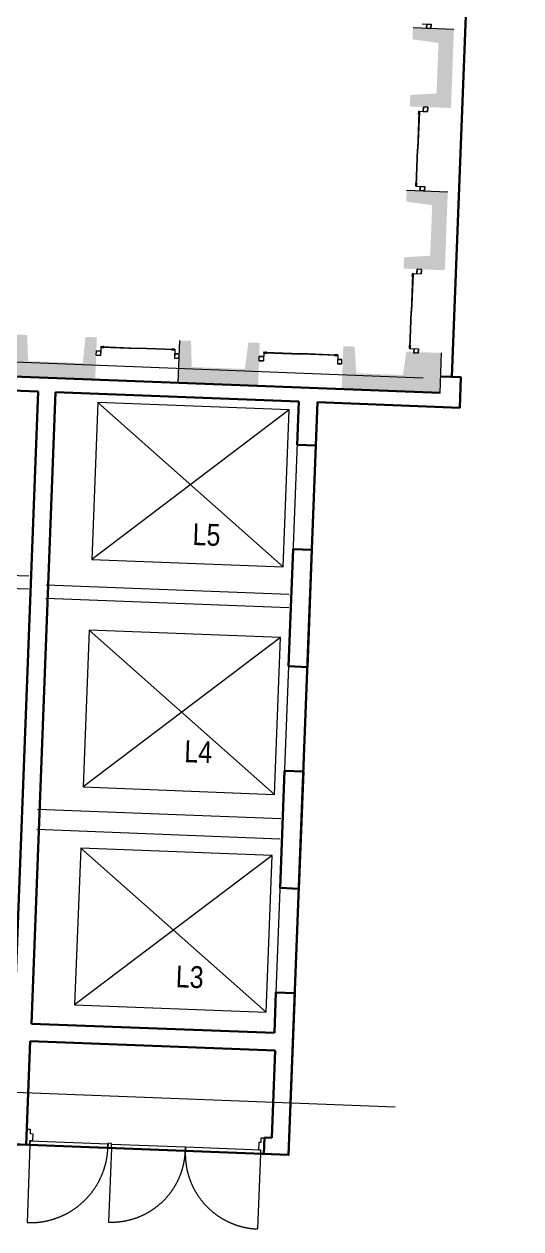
# Model space of a CAD drawing. Header units: millimetres. Extents: x 106070952 to 106162461, y 302813628 to 302883716.
# Drawn here: x 106108677 to 106114381, y 302847752 to 302861573 of the extents above; entities that cross this region are included whole.
import ezdxf
from ezdxf.enums import TextEntityAlignment as Align

# ---------------------------------------------------------------- set-up
doc = ezdxf.new("R2010")
doc.units = ezdxf.units.MM
doc.header["$MEASUREMENT"] = 0
doc.linetypes.add('DGN Style 2', pattern=[10000, 6000, -4000])
doc.linetypes.add('DGN Style 4', pattern=[16010, 8000, -4000, 10, -4000])
for name, color, linetype, lineweight in [('ANNO-AREA', 3, 'Continuous', 30), ('ANNO-NOTE-0100', 254, 'Continuous', 0), ('DOOR', 40, 'Continuous', 0), ('DOOR-FRAM', 40, 'Continuous', 0), ('DOOR-OPNG', 40, 'Continuous', 0), ('EQPM-MOVE', 62, 'Continuous', 13), ('GRID', 1, 'DGN Style 4', 13), ('SERV-FIRE', 1, 'Continuous', 0), ('STRC-CONC', 120, 'Continuous', 30), ('STRC-PCST', 122, 'Continuous', 30), ('WALL-GLAZ', 140, 'Continuous', 13)]:
    doc.layers.add(name, color=color, linetype=linetype, lineweight=lineweight)
doc.styles.add('Default', font='ARIALN.TTF', dxfattribs={"height": 500})

msp = doc.modelspace()

# ---------------------------------------------------------------- hatches: boundary and pattern name
at = {"layer": 'STRC-PCST', "lineweight": 0}
for points in [[(106113578, 302860611), (106113106, 302860629), (106113111, 302860759), (106113412, 302860778), (106113435, 302861357), (106113136, 302861399), (106113142, 302861529), (106113612, 302861510)], [(106113507, 302858750), (106113034, 302858768), (106113039, 302858898), (106113340, 302858916), (106113362, 302859496), (106113064, 302859537), (106113069, 302859667), (106113541, 302859649)], [(106109494, 302857497), (106108567, 302857533), (106108583, 302858012), (106108713, 302858007), (106108723, 302857707), (106109351, 302857685), (106109383, 302857985), (106109513, 302857980)], [(106111364, 302857425), (106110445, 302857460), (106110464, 302857944), (106110594, 302857940), (106110602, 302857639), (106111211, 302857617), (106111253, 302857921), (106111382, 302857916)], [(106113453, 302857344), (106112324, 302857388), (106112342, 302857879), (106112472, 302857874), (106112490, 302857568), (106113026, 302857547), (106113066, 302857816), (106113470, 302857801)]]:
    msp.add_hatch(color=256, dxfattribs=at).paths.add_polyline_path(points)

# ---------------------------------------------------------------- linework, layer by layer
at = {"layer": 'ANNO-AREA', "flags": 128}
msp.add_lwpolyline([(106085084, 302858303), (106091334, 302858062), (106091330, 302857939), (106091470, 302857934), (106091424, 302856747), (106092461, 302856707), (106092218, 302850440), (106091178, 302850480), (106091132, 302849275), (106092652, 302849217), (106092656, 302849337), (106104463, 302848880), (106111713, 302848601), (106112047, 302857236), (106113678, 302857173), (106113692, 302857523), (106113589, 302857527), (106114306, 302876081)], dxfattribs=at)
at = {"layer": 'DOOR', "color": 40, "linetype": 'Continuous', "lineweight": 0, "flags": 128}
for points in [[(106108744, 302848762), (106109642, 302848727), (106109640, 302848681), (106108742, 302848716), (106108744, 302848762)], [(106109681, 302848726), (106110531, 302848693), (106110529, 302848647), (106109679, 302848680), (106109681, 302848726)], [(106110531, 302848693), (106111392, 302848660), (106111390, 302848613), (106110529, 302848647), (106110531, 302848693)]]:
    msp.add_lwpolyline(points, close=True, dxfattribs=at)
at = {"layer": 'DOOR-FRAM', "color": 40, "linetype": 'Continuous', "flags": 128}
for points in [[(106108709, 302848885), (106108709, 302848897), (106108749, 302848896), (106108747, 302848845), (106108776, 302848844), (106108773, 302848761), (106108744, 302848762), (106108742, 302848716), (106108702, 302848717), (106108703, 302848729)], [(106111436, 302848780), (106111437, 302848792), (106111397, 302848793), (106111395, 302848742), (106111372, 302848743), (106111369, 302848660), (106111392, 302848659), (106111390, 302848613), (106111430, 302848612), (106111430, 302848624)]]:
    msp.add_lwpolyline(points, dxfattribs=at)
at = {"layer": 'DOOR-OPNG', "linetype": 'DGN Style 2'}
for p, q in [((106108742, 302848716), (106108714, 302847824)), ((106109679, 302848680), (106109647, 302847831)), ((106111390, 302848613), (106111357, 302847752))]:
    msp.add_line(p, q, dxfattribs=at)
for centre, radius, start, end in [((106108748, 302848716), 892, 267.7869, 0.7493), ((106109680, 302848679), 849, 267.7869, 0.9001), ((106111390, 302848613), 862, 174.7192, 267.7869)]:
    msp.add_arc(centre, radius, start, end, dxfattribs=at)
at = {"layer": 'EQPM-MOVE', "linetype": 'Continuous', "lineweight": 0}
for p, q in [((106111722, 302857147), (106109454, 302855433)), ((106109524, 302857232), (106111653, 302855349)), ((106106306, 302855336), (106108733, 302855243)), ((106106301, 302855186), (106108727, 302855093)), ((106111722, 302855029), (106108932, 302855136)), ((106111716, 302854877), (106108926, 302854984)), ((106111621, 302854536), (106109354, 302852822)), ((106109423, 302854620), (106111552, 302852737)), ((106111623, 302852455), (106108833, 302852563)), ((106111614, 302852225), (106108824, 302852333)), ((106109327, 302852120), (106111456, 302850237))]:
    msp.add_line(p, q, dxfattribs=at)
at = {"layer": 'EQPM-MOVE', "linetype": 'Continuous', "lineweight": 0, "flags": 128}
for points in [[(106109454, 302855433), (106111653, 302855349), (106111722, 302857147), (106109524, 302857232), (106109454, 302855433)], [(106109354, 302852822), (106111552, 302852737), (106111621, 302854536), (106109423, 302854620), (106109354, 302852822)], [(106109257, 302850321), (106111456, 302850237), (106111525, 302852035), (106109327, 302852120), (106109257, 302850321)]]:
    msp.add_lwpolyline(points, close=True, dxfattribs=at)
msp.add_lwpolyline([(106111525, 302852035), (106109257, 302850321), (106109257, 302850321)], dxfattribs=at)
at = {"layer": 'GRID', "color": 251, "linetype": 'DGN Style 2', "lineweight": 0}
for p, q in [((106143238, 302856355), (106074574, 302859008)), ((106142915, 302847989), (106074250, 302850642))]:
    msp.add_line(p, q, dxfattribs=at)
at = {"layer": 'SERV-FIRE', "lineweight": 30}
for q in [(106111430, 302848612), (106111522, 302848797)]:
    msp.add_line((106111437, 302848800), q, dxfattribs=at)
at = {"layer": 'SERV-FIRE', "lineweight": 13, "flags": 128}
msp.add_lwpolyline([(106109642, 302848734), (106109640, 302848681), (106109679, 302848680), (106109681, 302848732), (106109642, 302848734)], dxfattribs=at)
at = {"layer": 'STRC-CONC', "color": 1, "linetype": 'Continuous', "lineweight": 30}
for p, q in [((106113678, 302857173), (106113692, 302857523)), ((106111813, 302856748), (106112027, 302856740)), ((106111569, 302850465), (106111785, 302850456)), ((106108486, 302848726), (106108702, 302848717)), ((106111430, 302848612), (106111713, 302848601))]:
    msp.add_line(p, q, dxfattribs=at)
at = {"layer": 'STRC-CONC', "color": 1, "linetype": 'Continuous', "lineweight": 0}
msp.add_line((106111813, 302856771), (106111569, 302850465), dxfattribs=at)
at = {"layer": 'STRC-CONC', "color": 1, "linetype": 'Continuous', "lineweight": 30, "flags": 128}
for points in [[(106091339, 302858187), (106113453, 302857344)], [(106106341, 302857454), (106108838, 302857358)], [(106113460, 302857532), (106113692, 302857523)], [(106108838, 302857358), (106108570, 302850345)], [(106109037, 302857351), (106108761, 302850106)], [(106109037, 302857351), (106111832, 302857244)], [(106111832, 302857244), (106111813, 302856748)], [(106112047, 302857236), (106112027, 302856740)], [(106112047, 302857236), (106113678, 302857173)], [(106111981, 302855541), (106111766, 302855549), (106111714, 302854206), (106111929, 302854197)], [(106111981, 302855541), (106111929, 302854197)], [(106111883, 302852998), (106111667, 302853007), (106111616, 302851664), (106111831, 302851655)], [(106111883, 302852998), (106111831, 302851655)], [(106111569, 302850465), (106111551, 302850000)], [(106111785, 302850456), (106111713, 302848601)], [(106108761, 302850106), (106111551, 302850000)], [(106108747, 302849907), (106108702, 302848717)], [(106108747, 302849907), (106111560, 302849799)], [(106111560, 302849799), (106111522, 302848797)]]:
    msp.add_lwpolyline(points, dxfattribs=at)
at = {"layer": 'STRC-PCST', "lineweight": 0}
for p, q in [((106114287, 302875622), (106113588, 302857527)), ((106113612, 302861510), (106113142, 302861529)), ((106113069, 302859667), (106113541, 302859649)), ((106110445, 302857460), (106110464, 302857944)), ((106113453, 302857344), (106113470, 302857801))]:
    msp.add_line(p, q, dxfattribs=at)
at = {"layer": 'WALL-GLAZ', "lineweight": 13}
for p, q in [((106113246, 302861575), (106113349, 302861571)), ((106113206, 302860574), (106113205, 302860539)), ((106113206, 302860574), (106113309, 302860571)), ((106113218, 302860574), (106113217, 302860539)), ((106113174, 302859713), (106113175, 302859748)), ((106113174, 302859713), (106113276, 302859709)), ((106113186, 302859713), (106113187, 302859748)), ((106113134, 302858713), (106113132, 302858678)), ((106113134, 302858713), (106113236, 302858709)), ((106113146, 302858713), (106113144, 302858678)), ((106109559, 302857876), (106109555, 302857773)), ((106109558, 302857864), (106109593, 302857863)), ((106109559, 302857876), (106109594, 302857875)), ((106110408, 302857844), (106110373, 302857845)), ((106110408, 302857832), (106110373, 302857833)), ((106110408, 302857844), (106110404, 302857741)), ((106113101, 302857852), (106113102, 302857887)), ((106113101, 302857852), (106113204, 302857848)), ((106113113, 302857851), (106113114, 302857886)), ((106111428, 302857812), (106111425, 302857709)), ((106111428, 302857812), (106111463, 302857811)), ((106111428, 302857800), (106111463, 302857799)), ((106112277, 302857768), (106112242, 302857769)), ((106112278, 302857780), (106112243, 302857781)), ((106112278, 302857780), (106112274, 302857677))]:
    msp.add_line(p, q, dxfattribs=at)
at = {"layer": 'WALL-GLAZ', "lineweight": 0}
for p, q in [((106113299, 302861573), (106113297, 302861523)), ((106113347, 302861521), (106113349, 302861571)), ((106113259, 302860572), (106113261, 302860622)), ((106113311, 302860620), (106113309, 302860571)), ((106113209, 302860562), (106113193, 302860138)), ((106113212, 302860562), (106113196, 302860138)), ((106113215, 302860562), (106113199, 302860137)), ((106113206, 302860549), (106113206, 302860539)), ((106113207, 302860549), (106113207, 302860539)), ((106113208, 302860549), (106113207, 302860539)), ((106113209, 302860562), (106113215, 302860562)), ((106113177, 302859725), (106113193, 302860138)), ((106113180, 302859725), (106113196, 302860138)), ((106113183, 302859725), (106113199, 302860137)), ((106113175, 302859738), (106113176, 302859748)), ((106113176, 302859738), (106113176, 302859748)), ((106113177, 302859738), (106113177, 302859748)), ((106113177, 302859725), (106113183, 302859725)), ((106113226, 302859711), (106113225, 302859661)), ((106113275, 302859659), (106113276, 302859709)), ((106113136, 302858701), (106113120, 302858276)), ((106113139, 302858701), (106113123, 302858276)), ((106113142, 302858701), (106113126, 302858276)), ((106113133, 302858688), (106113133, 302858678)), ((106113134, 302858688), (106113134, 302858678)), ((106113135, 302858688), (106113135, 302858678)), ((106113136, 302858701), (106113142, 302858701)), ((106113187, 302858711), (106113188, 302858761)), ((106113238, 302858759), (106113236, 302858709)), ((106113104, 302857864), (106113120, 302858276)), ((106113107, 302857863), (106113123, 302858276)), ((106113110, 302857863), (106113126, 302858276)), ((106109557, 302857823), (106109507, 302857825)), ((106109571, 302857873), (106109983, 302857857)), ((106109571, 302857873), (106109571, 302857867)), ((106109571, 302857870), (106109983, 302857854)), ((106109571, 302857867), (106109983, 302857851)), ((106109584, 302857875), (106109594, 302857874)), ((106109584, 302857874), (106109594, 302857874)), ((106109584, 302857873), (106109594, 302857873)), ((106110396, 302857841), (106109983, 302857857)), ((106110396, 302857838), (106109983, 302857854)), ((106110396, 302857835), (106109983, 302857851)), ((106110383, 302857844), (106110373, 302857845)), ((106110383, 302857843), (106110373, 302857844)), ((106110383, 302857843), (106110373, 302857843)), ((106110396, 302857841), (106110396, 302857835)), ((106113102, 302857877), (106113103, 302857887)), ((106113103, 302857877), (106113104, 302857887)), ((106113104, 302857877), (106113104, 302857886)), ((106113104, 302857864), (106113110, 302857863)), ((106113154, 302857850), (106113152, 302857800)), ((106113202, 302857798), (106113204, 302857848)), ((106109505, 302857775), (106109555, 302857773)), ((106110454, 302857739), (106110404, 302857741)), ((106110406, 302857791), (106110456, 302857789)), ((106111375, 302857711), (106111425, 302857709)), ((106111426, 302857759), (106111377, 302857761)), ((106111440, 302857809), (106111853, 302857793)), ((106111440, 302857809), (106111440, 302857803)), ((106111440, 302857806), (106111853, 302857790)), ((106111440, 302857803), (106111853, 302857787)), ((106111454, 302857810), (106111463, 302857810)), ((106111454, 302857810), (106111463, 302857809)), ((106111454, 302857809), (106111463, 302857808)), ((106112266, 302857777), (106111853, 302857793)), ((106112266, 302857774), (106111853, 302857790)), ((106112266, 302857771), (106111853, 302857787)), ((106112253, 302857780), (106112243, 302857780)), ((106112253, 302857779), (106112243, 302857780)), ((106112253, 302857778), (106112243, 302857779)), ((106112266, 302857777), (106112266, 302857771)), ((106112276, 302857727), (106112326, 302857725)), ((106112324, 302857675), (106112274, 302857677))]:
    msp.add_line(p, q, dxfattribs=at)
at = {"layer": 'WALL-GLAZ', "lineweight": 13, "flags": 128}
for points in [[(106113297, 302861523), (106113299, 302861573), (106113349, 302861571), (106113347, 302861521), (106113297, 302861523)], [(106113261, 302860622), (106113259, 302860572), (106113309, 302860571), (106113311, 302860620), (106113261, 302860622)], [(106113225, 302859661), (106113226, 302859711), (106113276, 302859709), (106113275, 302859659), (106113225, 302859661)], [(106113188, 302858761), (106113187, 302858711), (106113236, 302858709), (106113238, 302858759), (106113188, 302858761)], [(106109507, 302857825), (106109557, 302857823), (106109555, 302857773), (106109505, 302857775), (106109507, 302857825)], [(106113152, 302857800), (106113154, 302857850), (106113204, 302857848), (106113202, 302857798), (106113152, 302857800)], [(106110456, 302857789), (106110406, 302857791), (106110404, 302857741), (106110454, 302857739), (106110456, 302857789)], [(106111377, 302857761), (106111426, 302857759), (106111425, 302857709), (106111375, 302857711), (106111377, 302857761)], [(106112326, 302857725), (106112276, 302857727), (106112274, 302857677), (106112324, 302857675), (106112326, 302857725)]]:
    msp.add_lwpolyline(points, close=True, dxfattribs=at)
at = {"layer": 'WALL-GLAZ', "lineweight": 0, "flags": 128}
for points in [[(106113205, 302860539), (106113205, 302860549), (106113208, 302860549), (106113208, 302860539), (106113205, 302860539)], [(106113175, 302859748), (106113174, 302859738), (106113177, 302859738), (106113178, 302859748), (106113175, 302859748)], [(106113132, 302858678), (106113133, 302858688), (106113136, 302858688), (106113135, 302858678), (106113132, 302858678)], [(106109594, 302857875), (106109584, 302857875), (106109584, 302857872), (106109594, 302857872), (106109594, 302857875)], [(106110373, 302857845), (106110383, 302857845), (106110383, 302857842), (106110373, 302857842), (106110373, 302857845)], [(106113102, 302857887), (106113102, 302857877), (106113105, 302857877), (106113105, 302857886), (106113102, 302857887)], [(106111463, 302857811), (106111454, 302857811), (106111454, 302857808), (106111463, 302857808), (106111463, 302857811)], [(106112243, 302857781), (106112253, 302857781), (106112253, 302857778), (106112243, 302857778), (106112243, 302857781)]]:
    msp.add_lwpolyline(points, close=True, dxfattribs=at)
for points in [[(106113215, 302860562), (106113218, 302860562), (106113206, 302860574), (106113218, 302860574), (106113206, 302860563), (106113209, 302860562)], [(106113183, 302859725), (106113186, 302859725), (106113174, 302859713), (106113186, 302859713), (106113174, 302859725), (106113177, 302859725)], [(106113142, 302858701), (106113145, 302858701), (106113134, 302858713), (106113146, 302858713), (106113133, 302858701), (106113136, 302858701)], [(106109571, 302857867), (106109570, 302857864), (106109559, 302857876), (106109558, 302857864), (106109571, 302857876), (106109571, 302857873)], [(106110396, 302857835), (106110396, 302857833), (106110408, 302857844), (106110408, 302857832), (106110396, 302857844), (106110396, 302857841)], [(106113110, 302857863), (106113113, 302857863), (106113101, 302857852), (106113113, 302857851), (106113101, 302857863), (106113104, 302857864)], [(106111440, 302857803), (106111440, 302857800), (106111428, 302857812), (106111428, 302857800), (106111440, 302857812), (106111440, 302857809)], [(106112266, 302857771), (106112265, 302857768), (106112278, 302857780), (106112277, 302857768), (106112266, 302857780), (106112266, 302857777)]]:
    msp.add_lwpolyline(points, dxfattribs=at)
at = {"layer": 'WALL-GLAZ', "lineweight": 0}
for centre in [(106113216, 302860542), (106113185, 302859744), (106113143, 302858681), (106109590, 302857865), (106110376, 302857835), (106113112, 302857883), (106111460, 302857800), (106112246, 302857770)]:
    msp.add_circle(centre, 1.5, dxfattribs=at)

# ---------------------------------------------------------------- texts
at = {"layer": 'ANNO-NOTE-0100', "style": 'Default'}
for s, p in [('L5', (106110618, 302855848)), ('L4', (106110523, 302853357)), ('L3', (106110425, 302850775))]:
    msp.add_text(s, height=250, rotation=357.8159, dxfattribs=at).set_placement(p, align=Align.TOP_LEFT)

doc.saveas('drawing.dxf')
